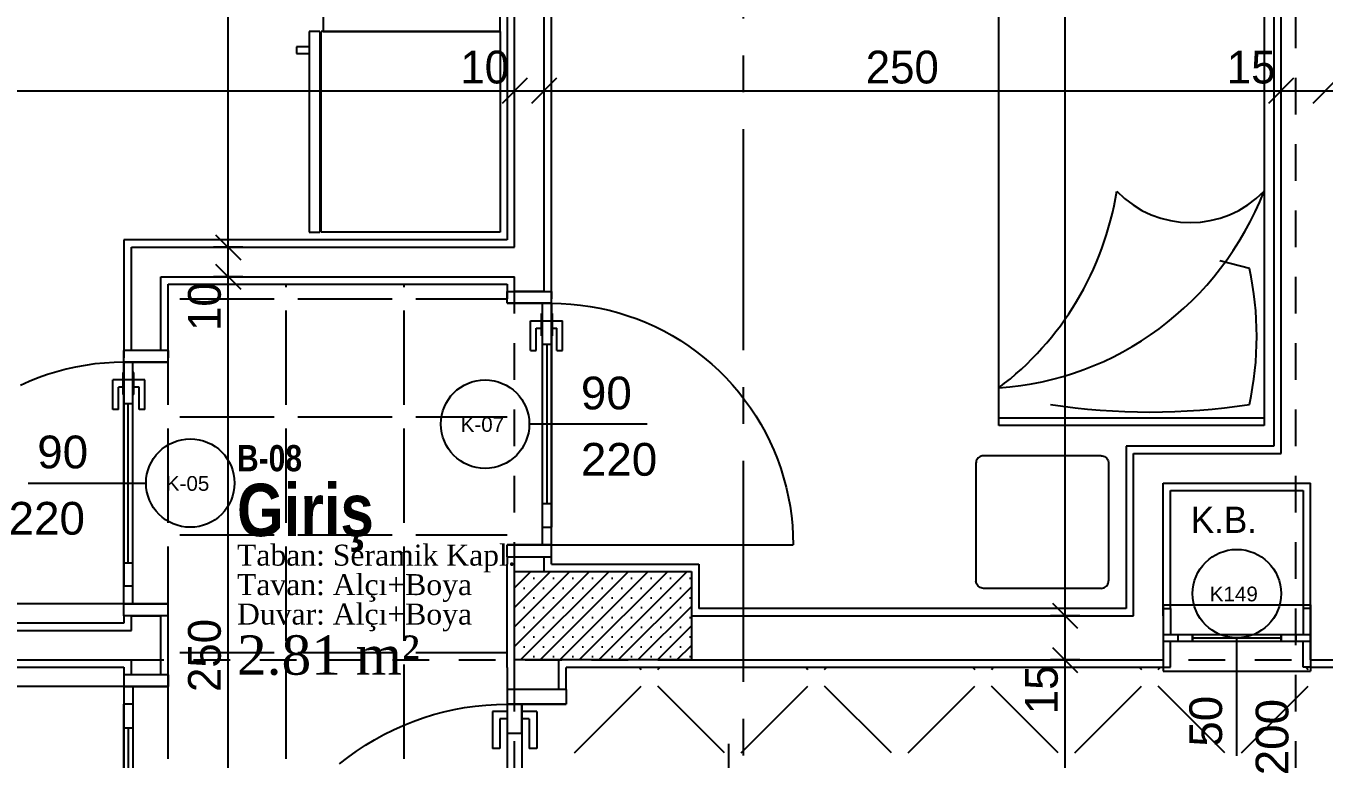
# Model space of a CAD drawing. Header units: metres. Extents: x -220 to 294, y -29 to 18.
# Drawn here: x -110.44 to -106.037, y 3.464 to 5.951 of the extents above; entities that cross this region are included whole.
import ezdxf

# ---------------------------------------------------------------- set-up
doc = ezdxf.new("R2010")
doc.units = ezdxf.units.M
doc.header["$MEASUREMENT"] = 0
doc.linetypes.add('CENTER2', pattern=[1.125, 0.75, -0.125, 0.125, -0.125])
doc.linetypes.add('HIDDEN2', pattern=[0.1875, 0.125, -0.0625])
for name, color, linetype in [('Aks', 7, 'Continuous'), ('Duvar', 7, 'Continuous'), ('Kapi_Pencere', 7, 'Continuous'), ('Kolon', 7, 'Continuous'), ('Kot', 7, 'Continuous'), ('Kutuphane', 7, 'Continuous'), ('Mahal', 7, 'Continuous'), ('Olculendirme', 7, 'Continuous'), ('Standart', 7, 'Continuous'), ('Tarama', 7, 'Continuous'), ('Yazi', 7, 'Continuous')]:
    doc.layers.add(name, color=color, linetype=linetype)
doc.styles.add('arial_1_18', font='arial.ttf', dxfattribs={"height": 0.2})
doc.styles.add('comic sans ms_1_18', font='comic.ttf', dxfattribs={"height": 0.2})
doc.styles.add('comic sans msbold_1_18', font='comicbd.ttf', dxfattribs={"height": 0.2})
doc.styles.add('swis721 cn btbold_1_18', font='swisscb.ttf', dxfattribs={"height": 0.2})
doc.styles.add('times new roman tur_1_18', font='times.ttf', dxfattribs={"height": 0.2})

msp = doc.modelspace()

# ---------------------------------------------------------------- hatches: boundary and pattern name
at = {"layer": 'Kolon', "linetype": 'Continuous', "lineweight": -3}
h = msp.add_hatch(dxfattribs=at)
h.set_pattern_fill('SACNCR', color=47, scale=0.5, style=0)
h.paths.add_polyline_path([(-108.783, 3.8), (-108.783, 4.1), (-108.183, 4.1), (-108.183, 3.8)])

# ---------------------------------------------------------------- linework, layer by layer
at = {"layer": 'Aks', "color": 248, "linetype": 'HIDDEN2', "lineweight": -3}
for points in [[(-108.783, -3.575), (-108.783, 12.0099)], [(-106.133, -3.575), (-106.133, 12.0099)], [(-114.1474, 3.8), (-94.6957, 3.8)]]:
    msp.add_lwpolyline(points, dxfattribs=at)
at = {"layer": 'Duvar', "color": 187, "linetype": 'Continuous', "lineweight": -3}
for points in [[(-106.208, 8.325), (-106.208, 4.525)], [(-108.808, 7.8749), (-108.808, 5.225)], [(-108.658, 5.1), (-108.658, 7.8749)], [(-108.808, 5.225), (-110.108, 5.225)], [(-110.108, 5.225), (-110.108, 4.85)], [(-109.958, 5.075), (-108.808, 5.075)], [(-109.958, 4.85), (-109.958, 5.075)], [(-108.808, 5.075), (-108.808, 5.05)], [(-108.658, 5.05), (-108.658, 5.1)], [(-108.808, 5.05), (-108.808, 5.025)], [(-108.658, 5.05), (-108.658, 5.025)], [(-110.108, 4.85), (-110.108, 4.825)], [(-109.958, 4.85), (-109.958, 4.825)], [(-106.708, 4.525), (-106.708, 3.975)], [(-106.208, 4.525), (-106.708, 4.525)], [(-106.558, 3.975), (-106.558, 4.375)], [(-106.558, 4.375), (-106.108, 4.375)], [(-106.108, 4.375), (-106.108, 3.975)], [(-108.808, 4.15), (-108.808, 4.175)], [(-108.808, 4.15), (-108.808, 4.1251)], [(-108.658, 4.15), (-108.658, 4.175)], [(-108.658, 4.1251), (-108.658, 4.15)], [(-110.108, 3.95), (-110.108, 3.975)], [(-109.958, 3.95), (-109.958, 3.975)], [(-106.708, 3.975), (-108.1579, 3.975)], [(-106.583, 3.975), (-106.558, 3.975)], [(-106.558, 3.975), (-106.558, 3.8863)], [(-106.083, 3.975), (-106.108, 3.975)], [(-106.108, 3.975), (-106.108, 3.8863)], [(-110.108, 3.925), (-113.008, 3.925)], [(-110.108, 3.95), (-110.108, 3.925)], [(-109.958, 3.8), (-109.958, 3.95)], [(-106.558, 3.775), (-106.558, 3.8638)], [(-106.108, 3.775), (-106.108, 3.8638)], [(-109.958, 3.75), (-109.958, 3.8)], [(-113.008, 3.775), (-110.108, 3.775)], [(-110.108, 3.775), (-110.108, 3.75)], [(-110.108, 3.75), (-110.108, 3.725)], [(-109.958, 3.75), (-109.958, 3.725)], [(-108.808, 3.7749), (-108.808, 3.7)], [(-108.608, 3.7), (-108.608, 3.7749)], [(-108.1579, 3.775), (-106.683, 3.775)], [(-106.683, 3.775), (-106.583, 3.775)], [(-106.583, 3.775), (-106.558, 3.775)], [(-106.083, 3.775), (-106.108, 3.775)], [(-106.083, 3.775), (-105.983, 3.775)], [(-108.808, 3.7), (-108.808, 3.675)], [(-108.608, 3.7), (-108.608, 3.675)]]:
    msp.add_lwpolyline(points, dxfattribs=at)
at = {"layer": 'Duvar', "color": 166, "linetype": 'Continuous', "lineweight": -3}
for points in [[(-106.183, 4.5), (-106.183, 8.35)], [(-108.783, 5.2), (-108.783, 7.9)], [(-108.683, 5.1), (-108.683, 7.9)], [(-110.083, 5.2), (-108.783, 5.2)], [(-110.083, 4.85), (-110.083, 5.2)], [(-109.983, 5.1), (-108.783, 5.1)], [(-109.983, 4.85), (-109.983, 5.1)], [(-108.783, 5.05), (-108.783, 5.1)], [(-108.683, 5.05), (-108.683, 5.1)], [(-108.683, 5.05), (-108.783, 5.05)], [(-109.983, 4.85), (-110.083, 4.85)], [(-106.683, 3.95), (-106.683, 4.5)], [(-106.683, 4.5), (-106.183, 4.5)], [(-106.583, 3.95), (-106.583, 4.4)], [(-106.583, 4.4), (-106.083, 4.4)], [(-106.083, 3.95), (-106.083, 4.4)], [(-108.783, 4.1), (-108.783, 4.15)], [(-108.783, 4.15), (-108.683, 4.15)], [(-108.683, 4.1), (-108.683, 4.15)], [(-110.083, 3.9), (-110.083, 3.95)], [(-110.083, 3.95), (-109.983, 3.95)], [(-109.983, 3.8), (-109.983, 3.95)], [(-108.183, 3.95), (-106.683, 3.95)], [(-106.583, 3.95), (-106.583, 3.8)], [(-106.083, 3.8), (-106.083, 3.95)], [(-113.033, 3.9), (-110.083, 3.9)], [(-113.033, 3.8), (-110.083, 3.8)], [(-110.083, 3.75), (-110.083, 3.8)], [(-109.983, 3.75), (-109.983, 3.8)], [(-108.783, 3.7), (-108.783, 3.8)], [(-108.633, 3.7), (-108.633, 3.8)], [(-108.183, 3.8), (-106.683, 3.8)], [(-106.683, 3.8), (-106.583, 3.8)], [(-106.083, 3.8), (-105.983, 3.8)], [(-109.983, 3.75), (-110.083, 3.75)], [(-108.633, 3.7), (-108.783, 3.7)]]:
    msp.add_lwpolyline(points, dxfattribs=at)
at = {"layer": 'Kapi_Pencere', "color": 98, "linetype": 'Continuous', "lineweight": -3}
for points in [[(-108.808, 5.05), (-108.658, 5.05)], [(-108.808, 5.01), (-108.808, 5.05)], [(-108.658, 5.01), (-108.658, 5.05)], [(-108.808, 5.01), (-108.688, 5.01)], [(-108.658, 5.01), (-108.808, 5.01)], [(-108.688, 5.01), (-108.658, 5.01)], [(-108.688, 4.975), (-108.688, 5.01)], [(-108.688, 4.95), (-108.688, 5.01)], [(-108.658, 4.975), (-108.658, 5.01)], [(-108.658, 5.01), (-108.658, 4.95)], [(-108.658, 5.01), (-108.625, 5.0093)], [(-108.625, 5.0093), (-108.592, 5.0073)], [(-108.592, 5.0073), (-108.5592, 5.004)], [(-108.5592, 5.004), (-108.5265, 4.9994)], [(-108.5265, 4.9994), (-108.494, 4.9934)], [(-108.494, 4.9934), (-108.4618, 4.9862)], [(-108.4618, 4.9862), (-108.4299, 4.9776)], [(-108.4299, 4.9776), (-108.3983, 4.9678)], [(-108.7287, 4.95), (-108.6912, 4.95)], [(-108.7287, 4.85), (-108.7287, 4.95)], [(-108.6912, 4.9563), (-108.6912, 4.975)], [(-108.6912, 4.975), (-108.688, 4.975)], [(-108.6912, 4.95), (-108.6912, 4.9563)], [(-108.6912, 4.9563), (-108.688, 4.9563)], [(-108.6912, 4.9438), (-108.6912, 4.95)], [(-108.6912, 4.95), (-108.6912, 4.95)], [(-108.6912, 4.9312), (-108.6912, 4.9438)], [(-108.688, 4.9563), (-108.688, 4.975)], [(-108.688, 4.95), (-108.688, 4.9563)], [(-108.688, 4.9438), (-108.688, 4.95)], [(-108.688, 4.95), (-108.688, 4.95)], [(-108.688, 4.95), (-108.658, 4.95)], [(-108.688, 4.9312), (-108.688, 4.9438)], [(-108.658, 4.975), (-108.6547, 4.975)], [(-108.658, 4.9563), (-108.658, 4.975)], [(-108.658, 4.9563), (-108.6547, 4.9563)], [(-108.658, 4.95), (-108.658, 4.9563)], [(-108.658, 4.9438), (-108.658, 4.95)], [(-108.658, 4.95), (-108.658, 4.95)], [(-108.658, 4.95), (-108.658, 4.25)], [(-108.658, 4.9312), (-108.658, 4.9438)], [(-108.6547, 4.9563), (-108.6547, 4.975)], [(-108.6547, 4.95), (-108.6547, 4.9563)], [(-108.6547, 4.9438), (-108.6547, 4.95)], [(-108.6547, 4.95), (-108.6547, 4.95)], [(-108.6547, 4.95), (-108.6205, 4.95)], [(-108.6547, 4.9312), (-108.6547, 4.9438)], [(-108.6205, 4.85), (-108.6205, 4.95)], [(-108.3983, 4.9678), (-108.3672, 4.9567)], [(-108.3672, 4.9567), (-108.3366, 4.9444)], [(-108.3366, 4.9444), (-108.3065, 4.9308)], [(-108.71, 4.85), (-108.71, 4.925)], [(-108.71, 4.925), (-108.6912, 4.925)], [(-108.6912, 4.925), (-108.6912, 4.9312)], [(-108.6912, 4.9187), (-108.6912, 4.925)], [(-108.6912, 4.925), (-108.6912, 4.925)], [(-108.6912, 4.9187), (-108.688, 4.9187)], [(-108.6912, 4.9), (-108.6912, 4.9187)], [(-108.6912, 4.9), (-108.688, 4.9)], [(-108.688, 4.925), (-108.688, 4.9312)], [(-108.688, 4.9187), (-108.688, 4.925)], [(-108.688, 4.9), (-108.688, 4.9187)], [(-108.688, 4.87), (-108.688, 4.9)], [(-108.658, 4.925), (-108.658, 4.9312)], [(-108.658, 4.9187), (-108.658, 4.925)], [(-108.658, 4.925), (-108.658, 4.925)], [(-108.658, 4.9187), (-108.6547, 4.9187)], [(-108.658, 4.9), (-108.658, 4.9187)], [(-108.658, 4.9), (-108.6547, 4.9)], [(-108.658, 4.87), (-108.658, 4.9)], [(-108.6547, 4.925), (-108.6547, 4.9312)], [(-108.6547, 4.9187), (-108.6547, 4.925)], [(-108.6547, 4.925), (-108.6547, 4.925)], [(-108.6547, 4.925), (-108.6392, 4.925)], [(-108.6547, 4.9), (-108.6547, 4.9187)], [(-108.6392, 4.85), (-108.6392, 4.925)], [(-108.3065, 4.9308), (-108.2769, 4.9161)], [(-108.2769, 4.9161), (-108.248, 4.9001)], [(-108.248, 4.9001), (-108.2197, 4.8831)], [(-109.958, 4.85), (-110.108, 4.85)], [(-110.108, 4.81), (-110.108, 4.85)], [(-109.958, 4.81), (-109.958, 4.85)], [(-108.7287, 4.85), (-108.71, 4.85)], [(-108.688, 4.33), (-108.688, 4.87)], [(-108.658, 4.87), (-108.688, 4.87)], [(-108.6725, 4.33), (-108.6725, 4.87)], [(-108.658, 4.33), (-108.658, 4.87)], [(-108.6392, 4.85), (-108.6205, 4.85)], [(-108.2197, 4.8831), (-108.1922, 4.8648)], [(-108.1922, 4.8648), (-108.1654, 4.8455)], [(-108.1654, 4.8455), (-108.1394, 4.8252)], [(-110.2068, 4.804), (-110.2395, 4.7994)], [(-110.174, 4.8073), (-110.2068, 4.804)], [(-110.141, 4.8093), (-110.174, 4.8073)], [(-110.108, 4.81), (-110.141, 4.8093)], [(-110.078, 4.81), (-110.108, 4.81)], [(-110.108, 4.775), (-110.108, 4.81)], [(-110.108, 4.81), (-109.958, 4.81)], [(-110.108, 4.81), (-110.108, 4.75)], [(-109.958, 4.81), (-110.078, 4.81)], [(-110.078, 4.775), (-110.078, 4.81)], [(-110.078, 4.75), (-110.078, 4.81)], [(-108.1394, 4.8252), (-108.1142, 4.8038)], [(-108.1142, 4.8038), (-108.09, 4.7814)], [(-110.3988, 4.7567), (-110.4294, 4.7444)], [(-110.3677, 4.7678), (-110.3988, 4.7567)], [(-110.3361, 4.7776), (-110.3677, 4.7678)], [(-110.3042, 4.7862), (-110.3361, 4.7776)], [(-110.272, 4.7934), (-110.3042, 4.7862)], [(-110.2395, 4.7994), (-110.272, 4.7934)], [(-110.1112, 4.7563), (-110.1112, 4.775)], [(-110.108, 4.775), (-110.1112, 4.775)], [(-110.1112, 4.75), (-110.1112, 4.7563)], [(-110.108, 4.7563), (-110.1112, 4.7563)], [(-110.108, 4.7563), (-110.108, 4.775)], [(-110.108, 4.75), (-110.108, 4.7563)], [(-110.0747, 4.775), (-110.078, 4.775)], [(-110.078, 4.7563), (-110.078, 4.775)], [(-110.0747, 4.7563), (-110.078, 4.7563)], [(-110.078, 4.75), (-110.078, 4.7563)], [(-110.0747, 4.7563), (-110.0747, 4.775)], [(-110.0747, 4.75), (-110.0747, 4.7563)], [(-108.09, 4.7814), (-108.0666, 4.758)], [(-108.0666, 4.758), (-108.0442, 4.7338)], [(-110.4294, 4.7444), (-110.4595, 4.7308)], [(-110.1112, 4.75), (-110.1455, 4.75)], [(-110.1455, 4.65), (-110.1455, 4.75)], [(-110.1267, 4.65), (-110.1267, 4.725)], [(-110.1112, 4.725), (-110.1267, 4.725)], [(-110.1112, 4.7438), (-110.1112, 4.75)], [(-110.1112, 4.75), (-110.1112, 4.75)], [(-110.1112, 4.7312), (-110.1112, 4.7438)], [(-110.1112, 4.725), (-110.1112, 4.7312)], [(-110.1112, 4.7187), (-110.1112, 4.725)], [(-110.1112, 4.725), (-110.1112, 4.725)], [(-110.108, 4.7187), (-110.1112, 4.7187)], [(-110.1112, 4.7), (-110.1112, 4.7187)], [(-110.108, 4.7438), (-110.108, 4.75)], [(-110.108, 4.75), (-110.108, 4.75)], [(-110.078, 4.75), (-110.108, 4.75)], [(-110.108, 4.75), (-110.108, 4.05)], [(-110.108, 4.7312), (-110.108, 4.7438)], [(-110.108, 4.725), (-110.108, 4.7312)], [(-110.108, 4.7187), (-110.108, 4.725)], [(-110.108, 4.725), (-110.108, 4.725)], [(-110.108, 4.7), (-110.108, 4.7187)], [(-110.078, 4.7438), (-110.078, 4.75)], [(-110.078, 4.75), (-110.078, 4.75)], [(-110.078, 4.7312), (-110.078, 4.7438)], [(-110.078, 4.725), (-110.078, 4.7312)], [(-110.078, 4.7187), (-110.078, 4.725)], [(-110.0747, 4.7187), (-110.078, 4.7187)], [(-110.078, 4.7), (-110.078, 4.7187)], [(-110.0372, 4.75), (-110.0747, 4.75)], [(-110.0747, 4.7438), (-110.0747, 4.75)], [(-110.0747, 4.75), (-110.0747, 4.75)], [(-110.0747, 4.7312), (-110.0747, 4.7438)], [(-110.0747, 4.725), (-110.0747, 4.7312)], [(-110.056, 4.725), (-110.0747, 4.725)], [(-110.0747, 4.7187), (-110.0747, 4.725)], [(-110.0747, 4.725), (-110.0747, 4.725)], [(-110.0747, 4.7), (-110.0747, 4.7187)], [(-110.056, 4.65), (-110.056, 4.725)], [(-110.0372, 4.65), (-110.0372, 4.75)], [(-108.0442, 4.7338), (-108.0228, 4.7086)], [(-110.108, 4.7), (-110.1112, 4.7)], [(-110.108, 4.67), (-110.108, 4.7)], [(-110.108, 4.13), (-110.108, 4.67)], [(-110.108, 4.67), (-110.078, 4.67)], [(-110.0935, 4.13), (-110.0935, 4.67)], [(-110.0747, 4.7), (-110.078, 4.7)], [(-110.078, 4.67), (-110.078, 4.7)], [(-110.078, 4.13), (-110.078, 4.67)], [(-108.0228, 4.7086), (-108.0025, 4.6826)], [(-108.0025, 4.6826), (-107.9831, 4.6558)], [(-110.1267, 4.65), (-110.1455, 4.65)], [(-110.0372, 4.65), (-110.056, 4.65)], [(-107.9831, 4.6558), (-107.9649, 4.6283)], [(-107.9649, 4.6283), (-107.9479, 4.6)], [(-108.333, 4.6), (-108.733, 4.6)], [(-107.9479, 4.6), (-107.9319, 4.5711)], [(-107.9319, 4.5711), (-107.9172, 4.5415)], [(-107.9172, 4.5415), (-107.9036, 4.5114)], [(-107.9036, 4.5114), (-107.8913, 4.4808)], [(-107.8913, 4.4808), (-107.8802, 4.4497)], [(-107.8802, 4.4497), (-107.8704, 4.4181)], [(-107.8704, 4.4181), (-107.8618, 4.3862)], [(-110.433, 4.4), (-110.033, 4.4)], [(-107.8618, 4.3862), (-107.8546, 4.354)], [(-108.658, 4.33), (-108.688, 4.33)], [(-108.688, 4.25), (-108.688, 4.33)], [(-108.658, 4.25), (-108.658, 4.33)], [(-107.8546, 4.354), (-107.8486, 4.3215)], [(-107.8486, 4.3215), (-107.844, 4.2888)], [(-107.844, 4.2888), (-107.8407, 4.256)], [(-108.688, 4.19), (-108.688, 4.25)], [(-108.688, 4.25), (-108.658, 4.25)], [(-108.658, 4.19), (-108.658, 4.25)], [(-107.8407, 4.256), (-107.8387, 4.223)], [(-108.808, 4.19), (-108.688, 4.19)], [(-108.808, 4.15), (-108.808, 4.19)], [(-108.658, 4.19), (-108.808, 4.19)], [(-108.688, 4.19), (-108.658, 4.19)], [(-108.658, 4.15), (-108.658, 4.19)], [(-108.658, 4.19), (-107.838, 4.19)], [(-107.8387, 4.223), (-107.838, 4.19)], [(-108.808, 4.15), (-108.658, 4.15)], [(-110.108, 4.05), (-110.108, 4.13)], [(-110.108, 4.13), (-110.078, 4.13)], [(-110.078, 4.05), (-110.078, 4.13)], [(-110.108, 3.99), (-110.108, 4.05)], [(-110.078, 4.05), (-110.108, 4.05)], [(-110.078, 3.99), (-110.078, 4.05)], [(-110.108, 3.99), (-110.928, 3.99)], [(-110.108, 3.95), (-110.108, 3.99)], [(-110.078, 3.99), (-110.108, 3.99)], [(-110.108, 3.99), (-109.958, 3.99)], [(-109.958, 3.99), (-110.078, 3.99)], [(-109.958, 3.95), (-109.958, 3.99)], [(-106.583, 3.9875), (-106.583, 3.8863)], [(-106.583, 3.9875), (-106.083, 3.9875)], [(-106.083, 3.9875), (-106.083, 3.8863)], [(-109.958, 3.95), (-110.108, 3.95)], [(-106.583, 3.8863), (-106.533, 3.8863)], [(-106.583, 3.8863), (-106.583, 3.8638)], [(-106.533, 3.8863), (-106.483, 3.8863)], [(-106.533, 3.8863), (-106.533, 3.8638)], [(-106.483, 3.8863), (-106.183, 3.8863)], [(-106.483, 3.8863), (-106.483, 3.8788)], [(-106.483, 3.8638), (-106.483, 3.8863)], [(-106.483, 3.8788), (-106.483, 3.8713)], [(-106.483, 3.875), (-106.183, 3.875)], [(-106.333, 3.475), (-106.333, 3.875)], [(-106.183, 3.8863), (-106.133, 3.8863)], [(-106.183, 3.8863), (-106.183, 3.8788)], [(-106.183, 3.8638), (-106.183, 3.8863)], [(-106.183, 3.8788), (-106.183, 3.8713)], [(-106.133, 3.8863), (-106.083, 3.8863)], [(-106.133, 3.8863), (-106.133, 3.8638)], [(-106.083, 3.8863), (-106.083, 3.8638)], [(-106.583, 3.8638), (-106.533, 3.8638)], [(-106.583, 3.8638), (-106.583, 3.7625)], [(-106.533, 3.8638), (-106.483, 3.8638)], [(-106.483, 3.8713), (-106.483, 3.8638)], [(-106.483, 3.8638), (-106.183, 3.8638)], [(-106.183, 3.8713), (-106.183, 3.8638)], [(-106.183, 3.8638), (-106.133, 3.8638)], [(-106.133, 3.8638), (-106.083, 3.8638)], [(-106.083, 3.8638), (-106.083, 3.7625)], [(-109.958, 3.75), (-110.108, 3.75)], [(-110.108, 3.75), (-110.108, 3.71)], [(-109.958, 3.75), (-109.958, 3.71)], [(-106.583, 3.7625), (-106.083, 3.7625)], [(-110.108, 3.71), (-110.928, 3.71)], [(-110.078, 3.71), (-110.108, 3.71)], [(-110.108, 3.71), (-110.108, 3.65)], [(-110.108, 3.71), (-109.958, 3.71)], [(-109.958, 3.71), (-110.078, 3.71)], [(-110.078, 3.71), (-110.078, 3.65)], [(-108.808, 3.7), (-108.808, 3.65)], [(-108.608, 3.7), (-108.808, 3.7)], [(-108.608, 3.7), (-108.608, 3.65)], [(-110.108, 3.65), (-110.108, 3.57)], [(-110.078, 3.65), (-110.108, 3.65)], [(-110.108, 2.95), (-110.108, 3.65)], [(-110.078, 3.65), (-110.078, 3.57)], [(-109.093, 3.6037), (-109.0584, 3.6145)], [(-109.0584, 3.6145), (-109.0234, 3.6238)], [(-109.0234, 3.6238), (-108.988, 3.6318)], [(-108.988, 3.6318), (-108.9524, 3.6383)], [(-108.9524, 3.6383), (-108.9165, 3.6434)], [(-108.9165, 3.6434), (-108.8804, 3.6471)], [(-108.8804, 3.6471), (-108.8442, 3.6493)], [(-108.858, 3.625), (-108.858, 3.6)], [(-108.833, 3.625), (-108.858, 3.625)], [(-108.8442, 3.6493), (-108.808, 3.65)], [(-108.808, 3.625), (-108.833, 3.625)], [(-108.758, 3.65), (-108.808, 3.65)], [(-108.808, 3.65), (-108.808, 3.625)], [(-108.808, 3.65), (-108.608, 3.65)], [(-108.808, 3.65), (-108.808, 3.55)], [(-108.808, 3.625), (-108.808, 3.6)], [(-108.608, 3.65), (-108.758, 3.65)], [(-108.758, 3.65), (-108.758, 3.625)], [(-108.758, 3.55), (-108.758, 3.65)], [(-108.758, 3.625), (-108.758, 3.6)], [(-108.733, 3.625), (-108.758, 3.625)], [(-108.708, 3.625), (-108.733, 3.625)], [(-108.708, 3.625), (-108.708, 3.6)], [(-110.108, 3.57), (-110.108, 3.03)], [(-110.108, 3.57), (-110.078, 3.57)], [(-110.0935, 3.57), (-110.0935, 3.03)], [(-110.078, 3.57), (-110.078, 3.03)], [(-109.1938, 3.5631), (-109.1608, 3.578)], [(-109.1608, 3.578), (-109.1271, 3.5915)], [(-109.1271, 3.5915), (-109.093, 3.6037)], [(-108.858, 3.6), (-108.858, 3.5)], [(-108.808, 3.6), (-108.833, 3.6)], [(-108.833, 3.6), (-108.833, 3.5)], [(-108.808, 3.6), (-108.808, 3.55)], [(-108.758, 3.6), (-108.758, 3.55)], [(-108.733, 3.6), (-108.758, 3.6)], [(-108.733, 3.6), (-108.733, 3.5)], [(-108.708, 3.6), (-108.708, 3.5)], [(-109.289, 3.5107), (-109.258, 3.5294)], [(-109.258, 3.5294), (-109.2262, 3.5469)], [(-109.2262, 3.5469), (-109.1938, 3.5631)], [(-108.808, 3.55), (-108.808, 2.85)], [(-108.758, 3.55), (-108.808, 3.55)], [(-108.758, 3.55), (-108.758, 2.85)], [(-109.3487, 3.4695), (-109.3193, 3.4907)], [(-109.3193, 3.4907), (-109.289, 3.5107)], [(-108.833, 3.5), (-108.858, 3.5)], [(-108.708, 3.5), (-108.733, 3.5)], [(-109.3772, 3.4471), (-109.3487, 3.4695)]]:
    msp.add_lwpolyline(points, dxfattribs=at)
for centre in [(-108.883, 4.6), (-109.883, 4.4), (-106.333, 4.025)]:
    msp.add_circle(centre, 0.15, dxfattribs=at)
at = {"layer": 'Kolon', "color": 187, "linetype": 'Continuous', "lineweight": -3}
for points in [[(-108.8081, 3.7749), (-108.8081, 4.1251)], [(-108.8081, 4.1251), (-108.808, 4.1251)], [(-108.658, 4.1251), (-108.1579, 4.1251)], [(-108.1579, 4.1251), (-108.1579, 3.975)], [(-108.808, 3.7749), (-108.8081, 3.7749)], [(-108.1579, 3.7749), (-108.608, 3.7749)], [(-108.1579, 3.775), (-108.1579, 3.7749)]]:
    msp.add_lwpolyline(points, dxfattribs=at)
at = {"layer": 'Kolon', "color": 177, "linetype": 'Continuous', "lineweight": -3}
for points in [[(-108.783, 3.8), (-108.783, 4.1)], [(-108.783, 4.1), (-108.183, 4.1)], [(-108.183, 4.1), (-108.183, 3.8)], [(-108.183, 3.8), (-108.783, 3.8)]]:
    msp.add_lwpolyline(points, dxfattribs=at)
at = {"layer": 'Kot', "color": 216, "linetype": 'Continuous', "lineweight": -3}
msp.add_lwpolyline([(-108.0565, 3.1159), (-108.0565, 3.5159)], dxfattribs=at)
at = {"layer": 'Kutuphane', "color": 253, "linetype": 'Continuous', "lineweight": -3}
for points in [[(-109.4324, 7.1317), (-109.4324, 5.9317)], [(-108.8324, 5.9317), (-108.8324, 7.1317)], [(-107.1404, 4.6206), (-107.1404, 6.5693)], [(-106.2404, 6.5693), (-106.2404, 4.6206)], [(-109.4439, 5.9317), (-109.4799, 5.9317)], [(-109.4799, 5.9317), (-109.4799, 5.2517)], [(-109.4439, 5.9317), (-109.4439, 5.2517)], [(-109.4386, 5.2517), (-109.4386, 5.9317)], [(-108.8324, 5.9317), (-109.4386, 5.9317)], [(-109.4324, 5.9317), (-108.8324, 5.9317)], [(-108.8324, 5.9317), (-108.8324, 5.2517)], [(-109.4799, 5.8798), (-109.5224, 5.8798)], [(-109.5224, 5.8798), (-109.5224, 5.8573)], [(-109.5224, 5.8573), (-109.4799, 5.8573)], [(-109.4799, 5.8798), (-109.4799, 5.8573)], [(-109.4799, 5.2517), (-109.4439, 5.2517)], [(-108.8324, 5.2517), (-109.4386, 5.2517)], [(-106.2904, 5.1283), (-106.3904, 5.154)], [(-106.2404, 4.6206), (-107.1404, 4.6206)], [(-107.1404, 4.595), (-107.1404, 4.6206)], [(-106.2404, 4.595), (-107.1404, 4.595)], [(-106.2404, 4.6206), (-106.2404, 4.595)], [(-107.2004, 4.4917), (-107.2041, 4.4901)], [(-107.1965, 4.4926), (-107.2004, 4.4917)], [(-107.1925, 4.4929), (-107.1965, 4.4926)], [(-106.7936, 4.4929), (-107.1925, 4.4929)], [(-106.7936, 4.4929), (-106.7896, 4.4926)], [(-106.7896, 4.4926), (-106.7857, 4.4917)], [(-106.7857, 4.4917), (-106.782, 4.4901)], [(-107.2177, 4.4714), (-107.218, 4.4674)], [(-107.218, 4.4674), (-107.218, 4.0685)], [(-107.2168, 4.4753), (-107.2177, 4.4714)], [(-107.2153, 4.479), (-107.2168, 4.4753)], [(-107.2132, 4.4824), (-107.2153, 4.479)], [(-107.2106, 4.4854), (-107.2132, 4.4824)], [(-107.2075, 4.488), (-107.2106, 4.4854)], [(-107.2041, 4.4901), (-107.2075, 4.488)], [(-106.782, 4.4901), (-106.7786, 4.488)], [(-106.7786, 4.488), (-106.7755, 4.4854)], [(-106.7755, 4.4854), (-106.7729, 4.4824)], [(-106.7729, 4.4824), (-106.7708, 4.479)], [(-106.7708, 4.479), (-106.7693, 4.4753)], [(-106.7693, 4.4753), (-106.7684, 4.4714)], [(-106.7684, 4.4714), (-106.768, 4.4674)], [(-106.768, 4.4674), (-106.768, 4.0685)], [(-107.2177, 4.0645), (-107.218, 4.0685)], [(-107.2168, 4.0606), (-107.2177, 4.0645)], [(-107.2153, 4.0569), (-107.2168, 4.0606)], [(-107.2132, 4.0535), (-107.2153, 4.0569)], [(-107.2106, 4.0504), (-107.2132, 4.0535)], [(-106.7755, 4.0504), (-106.7729, 4.0535)], [(-106.7729, 4.0535), (-106.7708, 4.0569)], [(-106.7708, 4.0569), (-106.7693, 4.0606)], [(-106.7693, 4.0606), (-106.7684, 4.0645)], [(-106.7684, 4.0645), (-106.768, 4.0685)], [(-107.2075, 4.0478), (-107.2106, 4.0504)], [(-107.2041, 4.0457), (-107.2075, 4.0478)], [(-107.2004, 4.0442), (-107.2041, 4.0457)], [(-107.1965, 4.0432), (-107.2004, 4.0442)], [(-107.1925, 4.0429), (-107.1965, 4.0432)], [(-106.7936, 4.0429), (-107.1925, 4.0429)], [(-106.7936, 4.0429), (-106.7896, 4.0432)], [(-106.7896, 4.0432), (-106.7857, 4.0442)], [(-106.7857, 4.0442), (-106.782, 4.0457)], [(-106.782, 4.0457), (-106.7786, 4.0478)], [(-106.7786, 4.0478), (-106.7755, 4.0504)]]:
    msp.add_lwpolyline(points, dxfattribs=at)
for centre, major_axis, start_param, end_param in [((-107.7381, 5.56), (0, -1.0374), 0.632266, 1.406017), ((-107.2076, 5.7911), (0, -1.0701), 0.064503, 1.186467), ((-106.4904, 5.6463), (0, -0.3626), -0.785398, 0.785398), ((-107.2904, 4.8976), (0, -1.0513), 1.349482, 1.792111), ((-106.6279, 6.9617), (0, -2.3208), -0.149709, 0.149709)]:
    msp.add_ellipse(centre, major_axis=major_axis, ratio=0.975, start_param=start_param, end_param=end_param, dxfattribs=at)
at = {"layer": 'Olculendirme', "color": 47, "linetype": 'Continuous', "lineweight": -3}
for points in [[(-109.7546, -0.28), (-109.7546, 8.58)], [(-106.9155, -0.28), (-106.9155, 8.58)], [(-108.783, 5.6806), (-108.783, 5.7806)], [(-108.683, 5.6806), (-108.683, 5.7806)], [(-106.183, 5.6806), (-106.183, 5.7806)], [(-113.263, 5.7306), (-98.9542, 5.7306)], [(-109.7046, 5.2), (-109.8046, 5.2)], [(-109.7046, 5.1), (-109.8046, 5.1)], [(-106.8655, 3.95), (-106.9655, 3.95)], [(-106.8655, 3.8), (-106.9655, 3.8)]]:
    msp.add_lwpolyline(points, dxfattribs=at)
at = {"layer": 'Olculendirme', "color": 59, "linetype": 'Continuous', "lineweight": -3}
for points in [[(-108.7406, 5.773), (-108.8254, 5.6881)], [(-108.6406, 5.773), (-108.7254, 5.6881)], [(-106.1406, 5.773), (-106.2254, 5.6881)], [(-105.9906, 5.773), (-106.0754, 5.6881)], [(-109.797, 5.2424), (-109.7121, 5.1576)], [(-109.797, 5.1424), (-109.7121, 5.0576)], [(-106.9579, 3.9924), (-106.873, 3.9076)], [(-106.9579, 3.8424), (-106.873, 3.7576)]]:
    msp.add_lwpolyline(points, dxfattribs=at)
at = {"layer": 'Standart', "color": 250, "linetype": 'CENTER2', "lineweight": -3}
msp.add_lwpolyline([(-108.006, -4.1494), (-108.006, 9.6029)], dxfattribs=at)
at = {"layer": 'Tarama', "color": 133, "linetype": 'Continuous', "lineweight": -3}
for points in [[(-109.958, 5.065), (-109.958, 5.075)], [(-109.558, 5.065), (-109.558, 5.075)], [(-109.158, 5.065), (-109.158, 5.075)], [(-109.918, 5.025), (-109.598, 5.025)], [(-109.518, 5.025), (-109.198, 5.025)], [(-109.118, 5.025), (-108.808, 5.025)], [(-109.958, 4.665), (-109.958, 4.985)], [(-109.558, 4.665), (-109.558, 4.985)], [(-109.158, 4.665), (-109.158, 4.985)], [(-109.918, 4.625), (-109.598, 4.625)], [(-109.518, 4.625), (-109.198, 4.625)], [(-109.118, 4.625), (-108.808, 4.625)], [(-109.958, 4.265), (-109.958, 4.585)], [(-109.558, 4.265), (-109.558, 4.585)], [(-109.158, 4.265), (-109.158, 4.585)], [(-109.958, 3.865), (-109.958, 4.185)], [(-109.918, 4.225), (-109.598, 4.225)], [(-109.558, 3.865), (-109.558, 4.185)], [(-109.518, 4.225), (-109.198, 4.225)], [(-109.158, 3.865), (-109.158, 4.185)], [(-109.118, 4.225), (-108.808, 4.225)], [(-109.918, 3.825), (-109.598, 3.825)], [(-109.518, 3.825), (-109.198, 3.825)], [(-109.118, 3.825), (-108.808, 3.825)], [(-109.958, 3.465), (-109.958, 3.785)], [(-109.558, 3.465), (-109.558, 3.785)], [(-109.158, 3.465), (-109.158, 3.785)], [(-108.3609, 3.775), (-108.3534, 3.7675)], [(-108.2969, 3.7675), (-108.2894, 3.775)], [(-107.7953, 3.775), (-107.7878, 3.7675)], [(-107.7312, 3.7675), (-107.7237, 3.775)], [(-107.2296, 3.775), (-107.2221, 3.7675)], [(-107.1655, 3.7675), (-107.158, 3.775)], [(-106.6639, 3.775), (-106.6564, 3.7675)], [(-106.5998, 3.7675), (-106.5923, 3.775)], [(-106.0982, 3.775), (-106.0907, 3.7675)], [(-108.5797, 3.4847), (-108.3534, 3.7109)], [(-108.0706, 3.4847), (-108.2969, 3.7109)], [(-108.014, 3.4847), (-107.7878, 3.7109)], [(-107.5049, 3.4847), (-107.7312, 3.7109)], [(-107.4483, 3.4847), (-107.2221, 3.7109)], [(-106.9392, 3.4847), (-107.1655, 3.7109)], [(-106.8827, 3.4847), (-106.6564, 3.7109)], [(-106.3735, 3.4847), (-106.5998, 3.7109)], [(-106.317, 3.4847), (-106.0907, 3.7109)]]:
    msp.add_lwpolyline(points, dxfattribs=at)

# ---------------------------------------------------------------- texts
at = {"layer": 'Kapi_Pencere', "color": 98, "linetype": 'Continuous', "lineweight": -3, "style": 'arial_1_18'}
for s, height, p in [('90', 0.11111, (-108.558, 4.65)), ('K-07', 0.05, (-108.966, 4.5738)), ('90', 0.11111, (-110.4022, 4.45)), ('220', 0.11111, (-108.558, 4.425)), ('K-05', 0.05, (-109.966, 4.3738)), ('220', 0.11111, (-110.4993, 4.225)), ('K149', 0.05, (-106.4248, 3.9988))]:
    msp.add_text(s, height=height, dxfattribs=at).set_placement(p)
for s, p in [('50', (-106.383, 3.5058)), ('200', (-106.158, 3.4087))]:
    msp.add_text(s, height=0.11111, rotation=90, dxfattribs=at).set_placement(p)
at = {"layer": 'Mahal', "color": 15, "linetype": 'Continuous', "lineweight": -3, "style": 'swis721 cn btbold_1_18'}
for s, height, p in [('B-08', 0.08889, (-109.7246, 4.44)), ('Giriş', 0.17778, (-109.7246, 4.22))]:
    msp.add_text(s, height=height, dxfattribs=at).set_placement(p)
at = {"layer": 'Mahal', "color": 58, "linetype": 'Continuous', "lineweight": -3, "style": 'times new roman tur_1_18'}
for s, p in [('Taban: Seramik Kapl.', (-109.7246, 4.12)), ('Tavan: Alçı+Boya', (-109.7246, 4.02)), ('Duvar: Alçı+Boya', (-109.7246, 3.92))]:
    msp.add_text(s, height=0.071111, dxfattribs=at).set_placement(p)
at = {"layer": 'Mahal', "color": 38, "linetype": 'Continuous', "lineweight": -3, "style": 'times new roman tur_1_18'}
msp.add_text('2.81 m²', height=0.13333, dxfattribs=at).set_placement((-109.7246, 3.75))
at = {"layer": 'Olculendirme', "color": 19, "linetype": 'Continuous', "lineweight": -3, "style": 'comic sans ms_1_18'}
for s, p in [('10', (-108.967, 5.7556)), ('250', (-107.5918, 5.7556)), ('15', (-106.367, 5.7556))]:
    msp.add_text(s, height=0.11111, dxfattribs=at).set_placement(p)
for s, p in [('10', (-109.7796, 4.916)), ('250', (-109.7796, 3.6912)), ('15', (-106.9405, 3.616))]:
    msp.add_text(s, height=0.11111, rotation=90, dxfattribs=at).set_placement(p)
at = {"layer": 'Yazi', "color": 216, "linetype": 'Continuous', "lineweight": -3, "style": 'comic sans msbold_1_18'}
msp.add_text('K.B.', height=0.08889, dxfattribs=at).set_placement((-106.4891, 4.2309))

doc.saveas('drawing.dxf')
